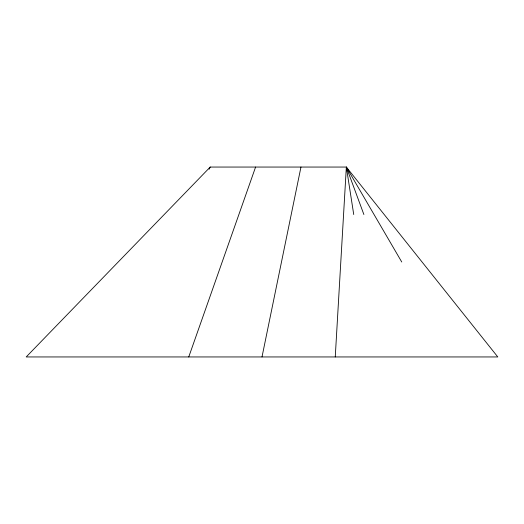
<?xml version="1.0" encoding="UTF-8"?>
<svg xmlns="http://www.w3.org/2000/svg" width="524" height="524" viewBox="0 0 524 524"><rect width="100%" height="100%" fill="white"/><g stroke="black" fill="none" stroke-linecap="round" stroke-linejoin="round"><path stroke-width="0.79" d="M335.249 356.949L346.344 167.051L210.209 167.051L26.2 356.949L497.8 356.949L346.344 167.051L353.733 214.526M262 356.949L300.966 167.051M188.751 356.949L255.588 167.051M209.115 169.245L210.209 167.051M401.757 262L346.344 167.051L363.892 214.526"/></g></svg>
